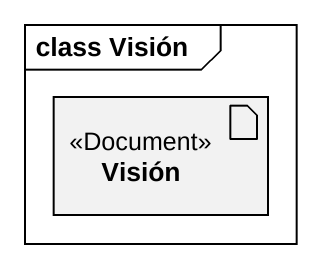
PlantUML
@startuml
mainframe class Visión
artifact Visión <<Document>>
@enduml
